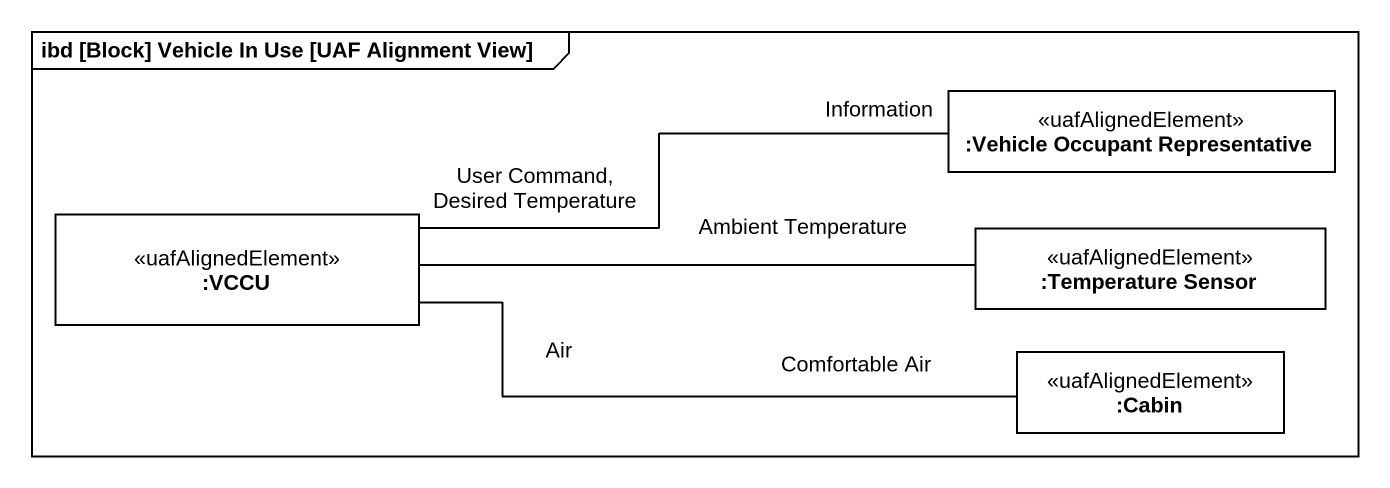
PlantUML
@startuml
mainframe ibd [Block] Vehicle In Use [UAF Alignment View]
rectangle ":Vehicle Occupant Representative" as Vehicle_Occupant <<uafAlignedElement>>
rectangle ":VCCU" as VCCU <<uafAlignedElement>>
rectangle ":Temperature Sensor" as Temperature_Sensor <<uafAlignedElement>>
rectangle ":Cabin" as Cabin <<uafAlignedElement>>
VCCU -right- Vehicle_Occupant : Information\nUser Command, Desired Temperature
VCCU -right- Temperature_Sensor : Ambient Temperature
VCCU -right- Cabin : Air\nComfortable Air
@enduml
